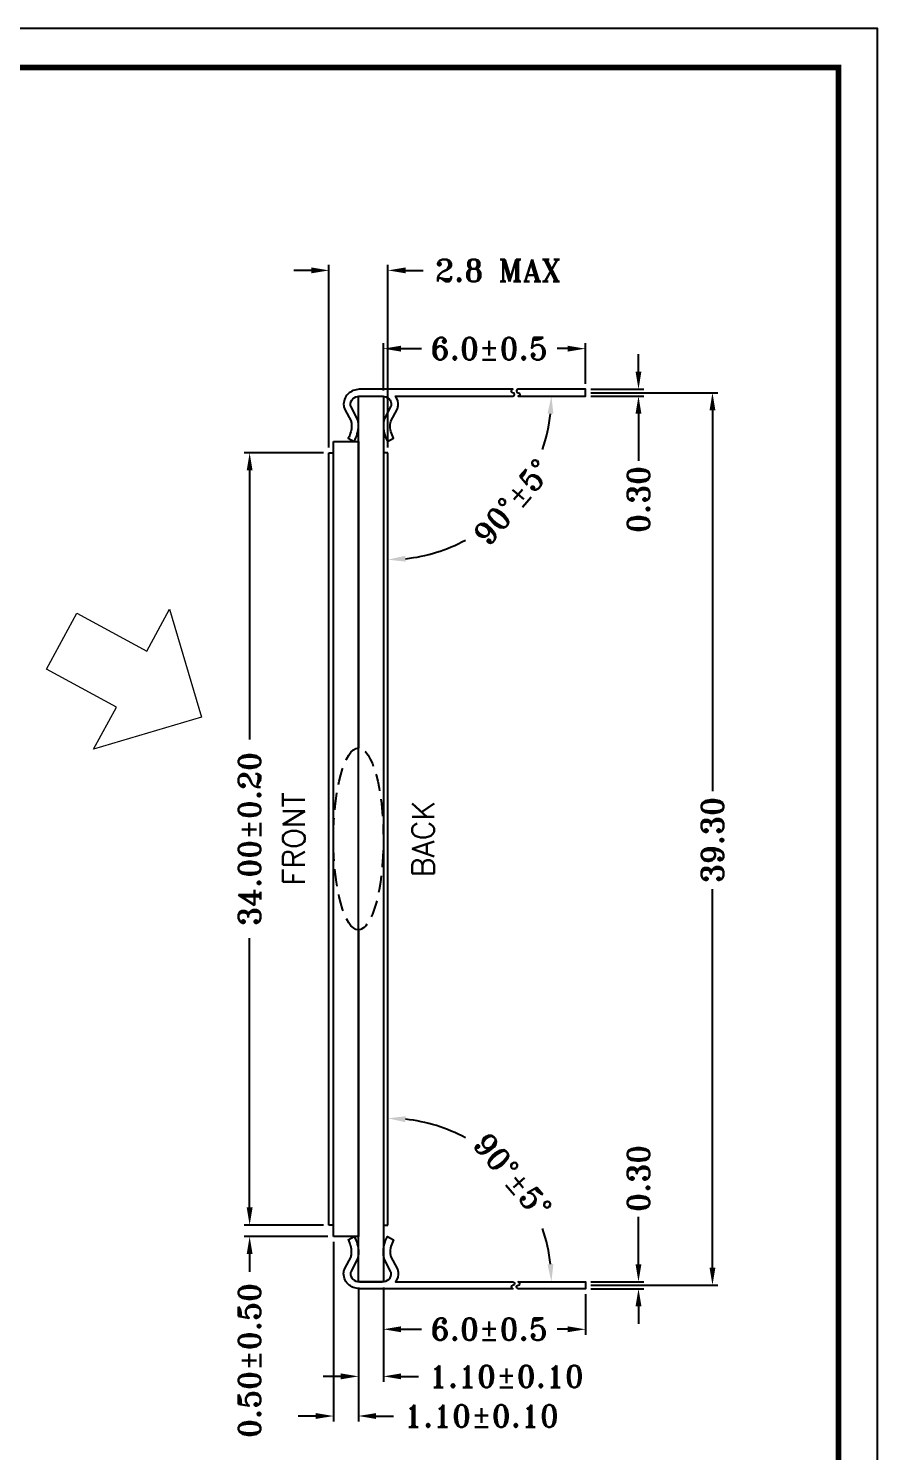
# Model space of a CAD drawing. Header units: inches. Extents: x 782 to 1065, y -130 to 27.
# Drawn here: x 882.9 to 920.3, y -94.8 to -32.2 of the extents above; entities that cross this region are included whole.
import ezdxf
from ezdxf.enums import TextEntityAlignment as Align

# ---------------------------------------------------------------- set-up
doc = ezdxf.new("R2010")
doc.units = ezdxf.units.IN
doc.header["$LTSCALE"] = 3
doc.header["$MEASUREMENT"] = 0
doc.linetypes.add('HIDDEN', pattern=[0.375, 0.25, -0.125])
doc.layers.add('DIM', color=3, linetype='Continuous', lineweight=13)
doc.layers.add('K', color=92, linetype='Continuous')
doc.styles.add('ROMANS', font='romans')
doc.styles.get("Standard").update_dxf_attribs({"font": 'romant.shx'})
doc.dimstyles.new('LCDDIM', dxfattribs={"dimtxt": 1.66, "dimasz": 1.328, "dimexe": 0.415, "dimexo": 0.415, "dimgap": 0.332, "dimtad": 0, "dimzin": 0, "dimdsep": 46, "dimtxsty": 'Standard', "dimcen": 1, "dimadec": 0, "dimazin": 0, "dimtfac": 1, "dimtofl": 0, "dimtmove": 0, "dimatfit": 0, "dimfxl": 0, "dimarcsym": 0})

# ---------------------------------------------------------------- blocks, each defined once
blk = doc.blocks.new('*D79')
at = {"layer": 'Defpoints', "color": 0}
for p in [(898.687, -42.833), (896.087, -50.867), (898.687, -50.867)]:
    blk.add_point(p, dxfattribs=at)
at = {"layer": 'DIM', "color": 0, "lineweight": -2}
for p, q in [((896.087, -50.625), (896.087, -42.591)), ((898.687, -50.625), (898.687, -42.591)), ((895.311, -42.833), (894.535, -42.833)), ((899.463, -42.833), (900.239, -42.833))]:
    blk.add_line(p, q, dxfattribs=at)
at = {"layer": 'DIM', "color": 0}
for points in [[(895.311, -42.704), (895.311, -42.963), (896.087, -42.833)], [(899.463, -42.704), (899.463, -42.963), (898.687, -42.833)]]:
    blk.add_solid(points, dxfattribs=at)
at = {"layer": 'DIM', "color": 0, "insert": (903.528, -42.833), "char_height": 0.97, "attachment_point": 5}
blk.add_mtext('2.8 MAX', dxfattribs=at)
blk = doc.blocks.new('*D87')
at = {"layer": 'Defpoints', "color": 0}
for p in [(892.595, -50.867), (896.087, -50.867), (896.087, -84.867)]:
    blk.add_point(p, dxfattribs=at)
at = {"layer": 'DIM', "color": 0, "lineweight": -2}
for p, q in [((895.844, -50.867), (892.352, -50.867)), ((892.595, -51.643), (892.595, -63.493)), ((892.595, -84.091), (892.595, -72.241)), ((895.844, -84.867), (892.352, -84.867))]:
    blk.add_line(p, q, dxfattribs=at)
at = {"layer": 'DIM', "color": 0}
for points in [[(892.466, -51.643), (892.724, -51.643), (892.595, -50.867)], [(892.466, -84.091), (892.724, -84.091), (892.595, -84.867)]]:
    blk.add_solid(points, dxfattribs=at)
at = {"layer": 'DIM', "color": 0, "insert": (892.595, -67.867), "char_height": 0.97, "attachment_point": 5, "rotation": 90}
blk.add_mtext('34.00%%p0.20', dxfattribs=at)
blk = doc.blocks.new('*D88')
at = {"layer": 'Defpoints', "color": 0}
for p in [(892.595, -84.867), (896.087, -84.867), (896.287, -85.367)]:
    blk.add_point(p, dxfattribs=at)
at = {"layer": 'DIM', "color": 0, "lineweight": -2}
for p, q in [((892.595, -84.091), (892.595, -83.315)), ((895.844, -84.867), (892.352, -84.867)), ((896.044, -85.367), (892.352, -85.367)), ((892.595, -86.143), (892.595, -86.919))]:
    blk.add_line(p, q, dxfattribs=at)
at = {"layer": 'DIM', "color": 0}
for points in [[(892.466, -84.091), (892.724, -84.091), (892.595, -84.867)], [(892.466, -86.143), (892.724, -86.143), (892.595, -85.367)]]:
    blk.add_solid(points, dxfattribs=at)
at = {"layer": 'DIM', "color": 0, "insert": (892.595, -90.832), "char_height": 0.97, "attachment_point": 5, "rotation": 90}
blk.add_mtext('0.50%%p0.50', dxfattribs=at)
blk = doc.blocks.new('*D93')
at = {"layer": 'Defpoints', "color": 0}
for p in [(907.387, -87.367), (907.387, -87.667), (909.725, -87.667)]:
    blk.add_point(p, dxfattribs=at)
at = {"layer": 'DIM', "color": 0, "lineweight": -2}
for p, q in [((909.725, -86.591), (909.725, -84.51)), ((907.63, -87.367), (909.967, -87.367)), ((907.63, -87.667), (909.967, -87.667)), ((909.725, -88.443), (909.725, -89.219))]:
    blk.add_line(p, q, dxfattribs=at)
at = {"layer": 'DIM', "color": 0}
for points in [[(909.596, -86.591), (909.854, -86.591), (909.725, -87.367)], [(909.596, -88.443), (909.854, -88.443), (909.725, -87.667)]]:
    blk.add_solid(points, dxfattribs=at)
at = {"layer": 'DIM', "color": 0, "insert": (909.725, -82.814), "char_height": 0.97, "attachment_point": 5, "rotation": 90}
blk.add_mtext('0.30', dxfattribs=at)
blk = doc.blocks.new('*D94')
at = {"layer": 'Defpoints', "color": 0}
for p in [(898.486, -87.367), (907.387, -87.667), (907.387, -89.455)]:
    blk.add_point(p, dxfattribs=at)
at = {"layer": 'DIM', "color": 0, "lineweight": -2}
for p, q in [((898.486, -87.61), (898.486, -89.698)), ((907.387, -87.91), (907.387, -89.698)), ((899.262, -89.455), (900.161, -89.455)), ((906.611, -89.455), (906.138, -89.455))]:
    blk.add_line(p, q, dxfattribs=at)
at = {"layer": 'DIM', "color": 0}
for points in [[(899.262, -89.326), (899.262, -89.584), (898.486, -89.455)], [(906.611, -89.326), (906.611, -89.584), (907.387, -89.455)]]:
    blk.add_solid(points, dxfattribs=at)
at = {"layer": 'DIM', "color": 0, "insert": (903.15, -89.455), "char_height": 0.97, "attachment_point": 5}
blk.add_mtext('6.0%%P0.5', dxfattribs=at)
blk = doc.blocks.new('*D95')
at = {"layer": 'Defpoints', "color": 0}
for p in [(897.387, -87.367), (898.487, -87.367), (898.487, -91.527)]:
    blk.add_point(p, dxfattribs=at)
at = {"layer": 'DIM', "color": 0, "lineweight": -2}
for p, q in [((897.387, -87.61), (897.387, -91.77)), ((898.487, -87.61), (898.487, -91.77)), ((896.611, -91.527), (895.835, -91.527)), ((899.263, -91.527), (900.039, -91.527))]:
    blk.add_line(p, q, dxfattribs=at)
at = {"layer": 'DIM', "color": 0}
for points in [[(896.611, -91.398), (896.611, -91.656), (897.387, -91.527)], [(899.263, -91.398), (899.263, -91.656), (898.487, -91.527)]]:
    blk.add_solid(points, dxfattribs=at)
at = {"layer": 'DIM', "color": 0, "insert": (903.905, -91.527), "char_height": 0.97, "attachment_point": 5}
blk.add_mtext('1.10%%p0.10', dxfattribs=at)
blk = doc.blocks.new('*D96')
at = {"layer": 'Defpoints', "color": 0}
for p in [(896.287, -85.367), (897.387, -87.367), (897.387, -93.273)]:
    blk.add_point(p, dxfattribs=at)
at = {"layer": 'DIM', "color": 0, "lineweight": -2}
for p, q in [((896.287, -85.61), (896.287, -93.516)), ((897.387, -87.61), (897.387, -93.516)), ((895.511, -93.273), (894.735, -93.273)), ((898.163, -93.273), (898.939, -93.273))]:
    blk.add_line(p, q, dxfattribs=at)
at = {"layer": 'DIM', "color": 0}
for points in [[(895.511, -93.144), (895.511, -93.402), (896.287, -93.273)], [(898.163, -93.144), (898.163, -93.402), (897.387, -93.273)]]:
    blk.add_solid(points, dxfattribs=at)
at = {"layer": 'DIM', "color": 0, "insert": (902.805, -93.273), "char_height": 0.97, "attachment_point": 5}
blk.add_mtext('1.10%%p0.10', dxfattribs=at)
blk = doc.blocks.new('*D100')
at = {"layer": 'Defpoints', "color": 0}
for p in [(898.687, -66.188), (902.288, -81.13), (898.687, -84.867), (899.022, -87.367), (904.193, -87.367)]:
    blk.add_point(p, dxfattribs=at)
at = {"layer": 'DIM', "color": 0, "lineweight": -2}
blk.add_line((904.436, -87.367), (906.132, -87.367), dxfattribs=at)
for start, end in [(61.72177, 83.82369), (6.17631, 19.07411)]:
    blk.add_arc((898.687, -87.367), 7.202, start, end, dxfattribs=at)
at = {"layer": 'DIM', "color": 0}
for points in [[(899.455, -80.336), (899.469, -80.078), (898.687, -80.165)], [(905.977, -86.585), (905.719, -86.599), (905.889, -87.367)]]:
    blk.add_solid(points, dxfattribs=at)
at = {"layer": 'DIM', "color": 0, "insert": (904.172, -82.699), "char_height": 0.97, "attachment_point": 5, "rotation": 310.39794}
blk.add_mtext('90°%%P5%%D', dxfattribs=at)
blk = doc.blocks.new('*D101')
at = {"layer": 'Defpoints', "color": 0}
for p in [(899.022, -48.367), (904.193, -48.367), (898.687, -50.867), (902.288, -54.604), (898.687, -69.547)]:
    blk.add_point(p, dxfattribs=at)
at = {"layer": 'DIM', "color": 0, "lineweight": -2}
blk.add_line((904.436, -48.367), (906.132, -48.367), dxfattribs=at)
for start, end in [(340.92589, 353.82369), (276.17631, 298.27823)]:
    blk.add_arc((898.687, -48.367), 7.202, start, end, dxfattribs=at)
at = {"layer": 'DIM', "color": 0}
for points in [[(905.719, -49.135), (905.977, -49.149), (905.889, -48.367)], [(899.469, -55.657), (899.455, -55.398), (898.687, -55.569)]]:
    blk.add_solid(points, dxfattribs=at)
at = {"layer": 'DIM', "color": 0, "insert": (904.172, -53.035), "char_height": 0.97, "attachment_point": 5, "rotation": 49.60206}
blk.add_mtext('90°%%P5%%D', dxfattribs=at)
blk = doc.blocks.new('*D97')
at = {"layer": 'Defpoints', "color": 0}
for p in [(907.387, -46.279), (907.387, -48.067), (898.486, -48.367)]:
    blk.add_point(p, dxfattribs=at)
at = {"layer": 'DIM', "color": 0, "lineweight": -2}
for p, q in [((898.486, -48.125), (898.486, -46.037)), ((899.262, -46.279), (900.161, -46.279)), ((906.611, -46.279), (906.138, -46.279)), ((907.387, -47.825), (907.387, -46.037))]:
    blk.add_line(p, q, dxfattribs=at)
at = {"layer": 'DIM', "color": 0}
for points in [[(899.262, -46.15), (899.262, -46.409), (898.486, -46.279)], [(906.611, -46.15), (906.611, -46.409), (907.387, -46.279)]]:
    blk.add_solid(points, dxfattribs=at)
at = {"layer": 'DIM', "color": 0, "insert": (903.15, -46.279), "char_height": 0.97, "attachment_point": 5}
blk.add_mtext('6.0%%P0.5', dxfattribs=at)
blk = doc.blocks.new('*D98')
at = {"layer": 'Defpoints', "color": 0}
for p in [(907.387, -48.067), (909.725, -48.067), (907.387, -48.367)]:
    blk.add_point(p, dxfattribs=at)
at = {"layer": 'DIM', "color": 0, "lineweight": -2}
for p, q in [((909.725, -47.291), (909.725, -46.515)), ((907.63, -48.067), (909.967, -48.067)), ((907.63, -48.367), (909.967, -48.367)), ((909.725, -49.143), (909.725, -51.225))]:
    blk.add_line(p, q, dxfattribs=at)
at = {"layer": 'DIM', "color": 0}
for points in [[(909.596, -47.291), (909.854, -47.291), (909.725, -48.067)], [(909.596, -49.143), (909.854, -49.143), (909.725, -48.367)]]:
    blk.add_solid(points, dxfattribs=at)
at = {"layer": 'DIM', "color": 0, "insert": (909.725, -52.92), "char_height": 0.97, "attachment_point": 5, "rotation": 90}
blk.add_mtext('0.30', dxfattribs=at)
blk = doc.blocks.new('*D102')
at = {"layer": 'Defpoints', "color": 0}
for p in [(907.387, -48.217), (912.984, -48.217), (907.387, -87.517)]:
    blk.add_point(p, dxfattribs=at)
at = {"layer": 'DIM', "color": 0, "lineweight": -2}
for p, q in [((907.63, -48.217), (913.226, -48.217)), ((912.984, -48.993), (912.984, -65.759)), ((912.984, -86.741), (912.984, -70.073)), ((907.63, -87.517), (913.226, -87.517))]:
    blk.add_line(p, q, dxfattribs=at)
at = {"layer": 'DIM', "color": 0}
for points in [[(912.855, -48.993), (913.113, -48.993), (912.984, -48.217)], [(912.855, -86.741), (913.113, -86.741), (912.984, -87.517)]]:
    blk.add_solid(points, dxfattribs=at)
at = {"layer": 'DIM', "color": 0, "insert": (912.984, -67.916), "char_height": 0.97, "attachment_point": 5, "rotation": 90}
blk.add_mtext('39.30', dxfattribs=at)

msp = doc.modelspace()

# ---------------------------------------------------------------- linework, layer by layer
for p, q in [((897.387, -63.867), (897.387, -48.367)), ((897.387, -48.367), (898.487, -48.367)), ((898.487, -48.367), (898.487, -87.367)), ((896.287, -85.367), (896.287, -50.367)), ((896.287, -50.367), (897.387, -50.367)), ((897.387, -50.367), (897.387, -63.867)), ((896.087, -84.867), (896.087, -50.867)), ((896.087, -50.867), (896.287, -50.867)), ((898.687, -50.867), (898.487, -50.867)), ((898.687, -84.867), (898.687, -50.867)), ((897.387, -71.867), (897.387, -63.867)), ((897.387, -71.867), (897.387, -85.367)), ((897.387, -87.367), (897.387, -71.867)), ((896.287, -84.867), (896.087, -84.867)), ((898.487, -84.867), (898.687, -84.867)), ((897.387, -85.367), (896.287, -85.367)), ((898.487, -87.367), (897.387, -87.367))]:
    msp.add_line(p, q)
for points in [[(904.193, -48.367, 1), (904.193, -48.217, -1), (904.193, -48.067), (897.426, -48.067, 0.17723), (896.934, -48.273, 0.240474), (896.742, -48.802, 0.089257), (896.787, -48.952), (897.062, -49.472, -0.083388), (897.087, -49.656, -0.126412), (896.939, -50.221), (897.201, -50.367, 0.125878), (897.387, -49.66, 0.091175), (897.338, -49.354), (897.054, -48.815, -0.088255), (897.04, -48.767, -0.241826), (897.139, -48.493, -0.173918), (897.434, -48.367), (898.44, -48.367, -0.173918), (898.735, -48.493, -0.241826), (898.834, -48.767, -0.088255), (898.82, -48.815), (898.536, -49.354, 0.072275), (898.487, -49.596, 0.137), (898.673, -50.367), (898.935, -50.221, -0.136464), (898.787, -49.609, -0.062505), (898.812, -49.472), (899.087, -48.952, 0.089257), (899.132, -48.802, 0.187536), (899.022, -48.367)], [(904.425, -48.067, 1), (904.425, -48.217, -1), (904.425, -48.367), (907.387, -48.367), (907.387, -48.067)], [(904.193, -87.367, -1), (904.193, -87.517, 1), (904.193, -87.667), (897.426, -87.667, -0.17723), (896.934, -87.461, -0.240474), (896.742, -86.932, -0.089257), (896.787, -86.782), (897.062, -86.262, 0.083388), (897.087, -86.079, 0.126412), (896.939, -85.513), (897.201, -85.367, -0.125878), (897.387, -86.074, -0.091175), (897.338, -86.381), (897.054, -86.919, 0.088255), (897.04, -86.967, 0.241826), (897.139, -87.241, 0.173918), (897.434, -87.367), (898.44, -87.367, 0.173918), (898.735, -87.241, 0.241826), (898.834, -86.967, 0.088255), (898.82, -86.919), (898.536, -86.381, -0.072275), (898.487, -86.139, -0.137), (898.673, -85.367), (898.935, -85.513, 0.136464), (898.787, -86.125, 0.062505), (898.812, -86.262), (899.087, -86.782, -0.089257), (899.132, -86.932, -0.187536), (899.022, -87.367)], [(904.425, -87.667, -1), (904.425, -87.517, 1), (904.425, -87.367), (907.387, -87.367), (907.387, -87.667)]]:
    msp.add_lwpolyline(points, format="xyb", close=True)
at = {"linetype": 'HIDDEN'}
msp.add_ellipse((897.387, -67.867), major_axis=(0, -4), ratio=0.275, dxfattribs=at)
at = {"layer": 'DIM'}
msp.add_lwpolyline([(889.066, -57.755), (890.471, -62.504), (885.722, -63.91), (886.725, -62.063), (883.648, -60.391), (884.985, -57.93), (888.063, -59.601)], close=True, dxfattribs=at)
at = {"layer": 'K'}
msp.add_lwpolyline([(782.256, -129.824), (920.257, -129.824), (920.257, -32.181), (782.256, -32.181)], close=True, dxfattribs=at)
msp.add_lwpolyline([(782.256, -129.824), (920.257, -129.824), (920.257, -32.181), (782.256, -32.181)], close=True, dxfattribs=at)
at = {"layer": 'K', "const_width": 0.258}
msp.add_lwpolyline([(918.537, -128.104), (918.537, -33.901), (783.975, -33.901), (783.975, -128.104)], close=True, dxfattribs=at)

# ---------------------------------------------------------------- texts
at = {"layer": 'DIM', "style": 'ROMANS'}
for s, p in [('FRONT', (894.541, -67.867)), ('BACK', (900.233, -67.867))]:
    msp.add_text(s, height=0.97, rotation=90, dxfattribs=at).set_placement(p, align=Align.MIDDLE)

# ---------------------------------------------------------------- dimensions: what is measured, and where the dimension line sits
at = {"layer": 'DIM'}
for base, p1, p2, text, picture, middle in [((898.687, -42.833), (896.087, -50.867), (898.687, -50.867), '2.8 MAX', '*D79', (903.528, -42.833)), ((897.387, -93.273), (896.287, -85.367), (897.387, -87.367), '<>%%p0.10', '*D96', (902.805, -93.273)), ((898.487, -91.527), (897.387, -87.367), (898.487, -87.367), '<>%%p0.10', '*D95', (903.905, -91.527))]:
    dim = msp.add_linear_dim(base=base, p1=p1, p2=p2, text=text, dimstyle='LCDDIM', override={"dimtxt": 0.97, "dimasz": 0.776, "dimexe": 0.2425, "dimexo": 0.2425, "dimgap": 0.194}, dxfattribs=at)
    dim.commit()
    dim.dimension.update_dxf_attribs({"geometry": picture, "text_midpoint": middle})
at = {"layer": 'DIM', "color": 1}
for base, p1, p2, picture, middle in [((907.387, -46.279), (898.486, -48.367), (907.387, -48.067), '*D97', (903.15, -46.279)), ((907.387, -89.455), (898.486, -87.367), (907.387, -87.667), '*D94', (903.15, -89.455))]:
    dim = msp.add_linear_dim(base=base, p1=p1, p2=p2, angle=180, text='6.0%%P0.5', dimstyle='LCDDIM', override={"dimtxt": 0.97, "dimasz": 0.776, "dimexe": 0.2425, "dimexo": 0.2425, "dimgap": 0.194}, dxfattribs=at)
    dim.commit()
    dim.dimension.update_dxf_attribs({"geometry": picture, "text_midpoint": middle, "dimtype": 160})
at = {"layer": 'DIM'}
for base, p1, p2, angle, picture, middle in [((909.725, -48.067), (907.387, -48.367), (907.387, -48.067), 90, '*D98', (909.725, -52.92)), ((909.725, -87.667), (907.387, -87.367), (907.387, -87.667), 270, '*D93', (909.725, -82.814))]:
    dim = msp.add_linear_dim(base=base, p1=p1, p2=p2, angle=angle, dimstyle='LCDDIM', override={"dimtxt": 0.97, "dimasz": 0.776, "dimexe": 0.2425, "dimexo": 0.2425, "dimgap": 0.194}, dxfattribs=at)
    dim.commit()
    dim.dimension.update_dxf_attribs({"geometry": picture, "text_midpoint": middle, "dimtype": 160})
at = {"layer": 'DIM', "color": 1}
dim = msp.add_linear_dim(base=(912.984, -48.217), p1=(907.387, -87.517), p2=(907.387, -48.217), angle=90, dimstyle='LCDDIM', override={"dimtxt": 0.97, "dimasz": 0.776, "dimexe": 0.2425, "dimexo": 0.2425, "dimgap": 0.194}, dxfattribs=at)
dim.commit()
dim.dimension.update_dxf_attribs({"geometry": '*D102', "text_midpoint": (912.984, -67.916), "dimtype": 160})
at = {"layer": 'DIM'}
for base, line1, line2, picture, middle in [((902.288, -54.604), ((899.022, -48.367), (904.193, -48.367)), ((898.687, -50.867), (898.687, -69.547)), '*D101', (904.172, -53.035)), ((902.288, -81.13), ((899.022, -87.367), (904.193, -87.367)), ((898.687, -84.867), (898.687, -66.188)), '*D100', (904.172, -82.699))]:
    dim = msp.add_angular_dim_2l(base=base, line1=line1, line2=line2, text='<>%%P5%%D', dimstyle='LCDDIM', override={"dimtxt": 0.97, "dimasz": 0.776, "dimexe": 0.2425, "dimexo": 0.2425, "dimgap": 0.194}, dxfattribs=at)
    dim.commit()
    dim.dimension.update_dxf_attribs({"geometry": picture, "text_midpoint": middle, "dimtype": 162})
dim = msp.add_linear_dim(base=(892.595, -50.867), p1=(896.087, -84.867), p2=(896.087, -50.867), angle=270, text='<>%%p0.20', dimstyle='LCDDIM', override={"dimtxt": 0.97, "dimasz": 0.776, "dimexe": 0.2425, "dimexo": 0.2425, "dimgap": 0.194}, dxfattribs=at)
dim.commit()
dim.dimension.update_dxf_attribs({"geometry": '*D87', "text_midpoint": (892.595, -67.867)})
dim = msp.add_linear_dim(base=(892.595, -84.867), p1=(896.287, -85.367), p2=(896.087, -84.867), angle=90, text='<>%%p0.50', dimstyle='LCDDIM', override={"dimtxt": 0.97, "dimasz": 0.776, "dimexe": 0.2425, "dimexo": 0.2425, "dimgap": 0.194}, dxfattribs=at)
dim.commit()
dim.dimension.update_dxf_attribs({"geometry": '*D88', "text_midpoint": (892.595, -90.832), "dimtype": 160})

doc.saveas('drawing.dxf')
